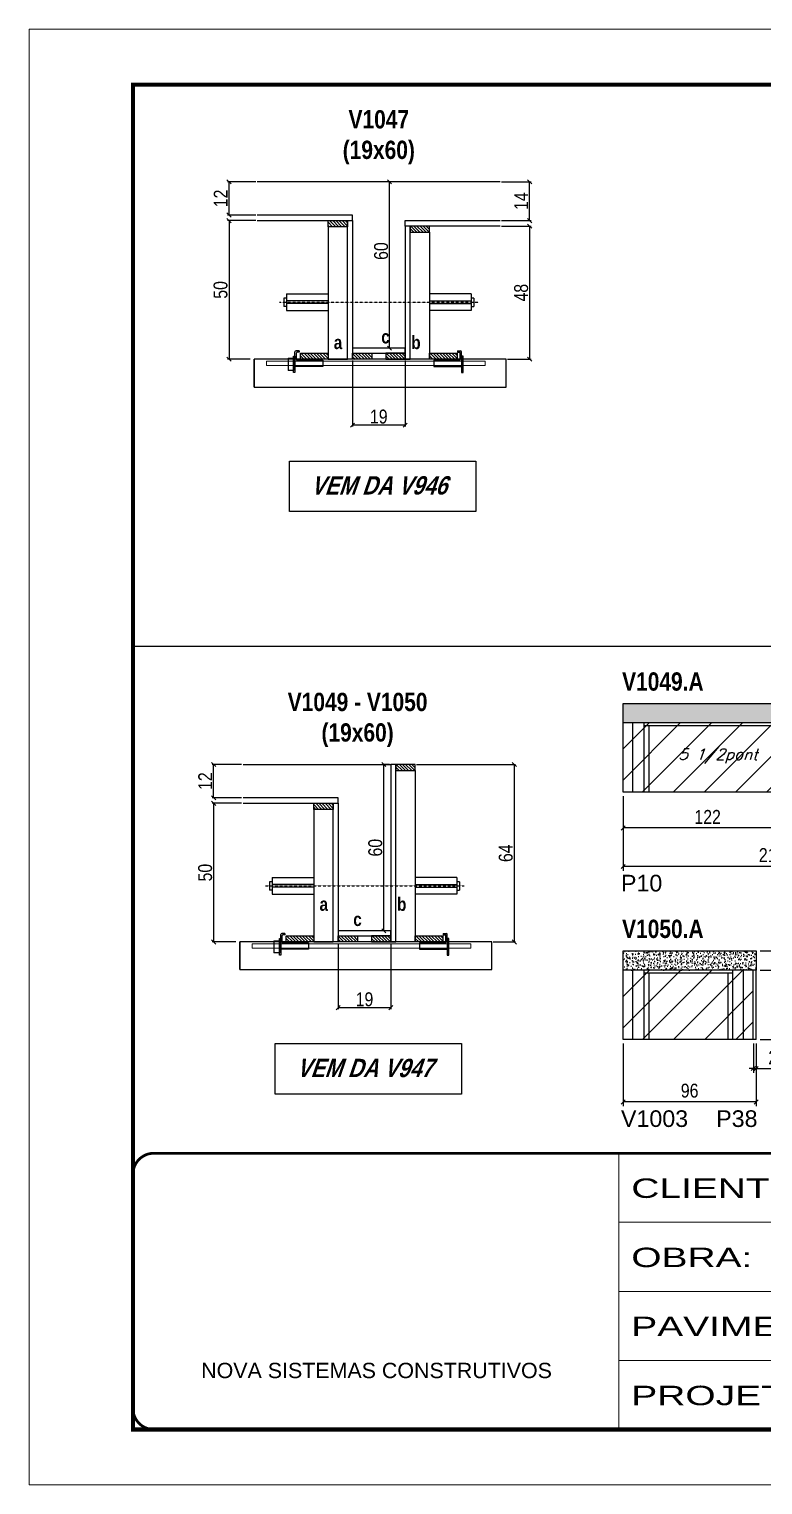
# Model space of a CAD drawing. Extents: x 3309 to 9563, y -2522 to 14608.
# Drawn here: x 8078 to 8608, y 6666 to 7716 of the extents above; entities that cross this region are included whole.
import ezdxf

# ---------------------------------------------------------------- set-up
doc = ezdxf.new("R2010")
doc.units = 0
for name, pattern in [('CONTINUO', [0]), ('DASHED', [0.75, 0.5, -0.25]), ('HIDDEN', [0.375, 0.25, -0.125])]:
    doc.linetypes.add(name, pattern=pattern)
for name, color, linetype in [('5', 5, 'Continuous'), ('barrote', 251, 'Continuous'), ('COTA', 241, 'Continuous'), ('detalhes', 4, 'Continuous'), ('NOMENCLATURA', 7, 'Continuous'), ('Painéis', 200, 'Continuous'), ('presilha', 1, 'Continuous'), ('SARR_2.2x10', 60, 'Continuous'), ('SARR_2.2x7', 40, 'Continuous'), ('SARR_3.5x7', 81, 'Continuous'), ('TENSOR', 3, 'Continuous'), ('texto', 7, 'Continuous')]:
    doc.layers.add(name, color=color, linetype=linetype)
for name, color, linetype, lineweight in [('CONCRETO', 251, 'Continuous', 25), ('Folhas', 255, 'Continuous', 9), ('Hachura', 251, 'Continuous', 9), ('SARRAFO DE PRESSAO', 251, 'DASHED', 9), ('SCO-___-LAJ', 2, 'Continuous', 0)]:
    doc.layers.add(name, color=color, linetype=linetype, lineweight=lineweight)
doc.styles.add('ARIAL', font='arial.ttf')
doc.styles.add('COTA TECNICA', font='techl___.ttf', dxfattribs={"height": 10})
doc.styles.add('COTA TECNICA 2X', font='techl___.ttf', dxfattribs={"height": 10})
doc.styles.add('Romans', font='romans.shx')
doc.styles.get("Standard").update_dxf_attribs({"font": 'arial.ttf'})
doc.styles.add('TECNICA', font='techb___.ttf', dxfattribs={"height": 10})
doc.styles.add('Tecnologia', font='')
doc.styles.get('Tecnologia').set_extended_font_data('Forgotten Futurist')
doc.dimstyles.new('PAINEL', dxfattribs={"dimtxt": 10, "dimasz": 3, "dimexe": 3, "dimexo": 3, "dimgap": 3, "dimtad": 1, "dimdec": 1, "dimzin": 12, "dimdsep": 46, "dimtxsty": 'COTA TECNICA', "dimblk1": 'OBLIQUE', "dimblk2": 'OBLIQUE', "dimsah": 1, "dimcen": 0.9, "dimclrd": 4, "dimclre": 4, "dimclrt": 240, "dimadec": 1, "dimazin": 3, "dimtfac": 1, "dimtdec": 1, "dimtmove": 0, "dimatfit": 3, "dimfxl": 1, "dimtolj": 1, "dimtzin": 12, "dimarcsym": 0})
doc.dimstyles.new('SECAO', dxfattribs={"dimscale": 0.333333, "dimtxt": 5, "dimasz": 9, "dimexe": 3, "dimexo": 3, "dimgap": 3, "dimtad": 1, "dimdec": 1, "dimlfac": 0.5, "dimzin": 12, "dimdsep": 46, "dimtxsty": 'COTA TECNICA 2X', "dimblk1": 'OBLIQUE', "dimblk2": 'OBLIQUE', "dimsah": 1, "dimcen": 0.9, "dimclrd": 4, "dimclre": 4, "dimclrt": 240, "dimadec": 1, "dimazin": 3, "dimtfac": 1, "dimtdec": 1, "dimtmove": 0, "dimatfit": 3, "dimfxl": 1, "dimtolj": 1, "dimtzin": 12, "dimarcsym": 0})
pattern_1 = [(135, (41546.8265, -116033.9162), (-1.122532015, -1.122532015), [])]
pattern_2 = [(135, (41536.551, -116454.1376), (-1.122532015, -1.122532015), [])]

# ---------------------------------------------------------------- blocks, each defined once
blk = doc.blocks.new('9999999999')
at = {"color": 30, "linetype": 'CONTINUO'}
for p, q in [((98564.6, 34230.2), (98564.6, 34429.4)), ((98564.6, 34379.6), (99584, 34379.6)), ((98564.6, 34329.8), (99488, 34329.8)), ((98564.6, 34280), (99488, 34280))]:
    blk.add_line(p, q, dxfattribs=at)
at = {"color": 30, "linetype": 'CONTINUO', "const_width": 2}
blk.add_lwpolyline([(99584, 34230.2), (99584, 34414.4, 0.414214), (99569, 34429.4), (98229, 34429.4, 0.414214), (98214, 34414.4), (98214, 34245.2, 0.414214), (98229, 34230.2), (99584, 34230.2)], format="xyb", dxfattribs=at)
at = {"layer": 'Folhas'}
blk.add_lwpolyline([(98139, 34190.2), (99624, 34190.2), (99624, 35240.2), (98139, 35240.2)], close=True, dxfattribs=at)
at = {"layer": 'Folhas', "color": 30, "const_width": 3}
blk.add_lwpolyline([(98214, 34230.2), (99584, 34230.2), (99584, 35200.2), (98214, 35200.2)], close=True, dxfattribs=at)
at = {"color": 7, "linetype": 'Continuous', "ltscale": 5, "style": 'ARIAL'}
blk.add_text('NOVA SISTEMAS CONSTRUTIVOS', height=11.059, dxfattribs=at).set_placement((98263.2, 34267.2))
at = {"layer": 'Folhas', "color": 7, "style": 'Tecnologia', "width": 1.5}
for s, p in [('CLIENTE:', (98573.7, 34397.2)), ('OBRA:', (98573.7, 34347.3)), ('PAVIMENTO:', (98573.7, 34297.5)), ('PROJETO:', (98573.7, 34247.7))]:
    blk.add_text(s, height=14, dxfattribs=at).set_placement(p)
blk = doc.blocks.new('_Oblique')
at = {"color": 0, "linetype": 'ByBlock', "lineweight": -2}
blk.add_line((-0.5, -0.5), (0.5, 0.5), dxfattribs=at)
blk = doc.blocks.new('*D959')
at = {"layer": 'COTA', "color": 4, "lineweight": -2, "transparency": 16777216}
for p, q in [((8311.3, 7477.3), (8311.3, 7429.8)), ((8349.3, 7477.3), (8349.3, 7429.8)), ((8349.3, 7430.8), (8311.3, 7430.8))]:
    blk.add_line(p, q, dxfattribs=at)
at = {"layer": 'Defpoints', "color": 0, "transparency": 16777216}
for p in [(8311.3, 7478.3), (8349.3, 7478.3), (8311.3, 7430.8)]:
    blk.add_point(p, dxfattribs=at)
at = {"layer": 'COTA', "color": 4, "lineweight": -2, "transparency": 16777216, "xscale": 3, "yscale": 3, "zscale": 3, "rotation": 180}
blk.add_blockref('_Oblique', (8311.3, 7430.8), dxfattribs=at)
at = {"layer": 'COTA', "color": 4, "lineweight": -2, "transparency": 16777216, "xscale": 3, "yscale": 3, "zscale": 3}
blk.add_blockref('_Oblique', (8349.3, 7430.8), dxfattribs=at)
at = {"layer": 'COTA', "color": 240, "transparency": 16777216, "insert": (8330.3, 7436.9), "char_height": 10, "attachment_point": 5, "style": 'COTA TECNICA 2X'}
blk.add_mtext('\\A1;19', dxfattribs=at)
blk = doc.blocks.new('PRESILHA METÁLICA 1')
at = {"layer": 'presilha'}
for p, q in [((7.5, 10.6), (7.5, 19.9)), ((12, 21), (8.6, 21)), ((9, 11.6), (9, 18.9)), ((12, 19.5), (9.6, 19.5)), ((12, 21), (12, 19.5)), ((0, 13), (6, 13)), ((0, 13), (0, 0)), ((6, 0), (0, 0)), ((6, 15.5), (7.5, 15.5)), ((6, -2.5), (6, 15.5)), ((6, 13), (6, 0)), ((7.5, 15.5), (7.5, -2.5)), ((37.5, 4.1), (7.5, 4.1)), ((37.5, 11), (9.6, 11)), ((37.5, 11), (37.5, 4.1)), ((7.5, -2.5), (6, -2.5))]:
    blk.add_line(p, q, dxfattribs=at)
for centre, radius, start, end in [((8.6, 19.9), 1.14, 90, 180), ((9.6, 18.9), 0.57, 90, 180), ((9.6, 11.6), 0.57, 180, 270)]:
    blk.add_arc(centre, radius, start, end, dxfattribs=at)
blk = doc.blocks.new('PRESILHA METÁLICA 2')
at = {"layer": 'presilha'}
for p, q in [((-5.2, 23.5), (-5.2, 22)), ((-5.2, 23.5), (-1.9, 23.5)), ((-5.2, 22), (-2.8, 22)), ((-2.2, 14.1), (-2.2, 21.4)), ((0.8, 18), (-0.8, 18)), ((-0.8, 18), (-0.8, 0)), ((-0.8, 14.6), (-0.8, 22.4)), ((0.8, 0), (0.8, 18)), ((-30.8, 13.5), (-30.8, 6.6)), ((-30.8, 13.5), (-2.8, 13.5)), ((-30.8, 6.6), (-0.8, 6.6)), ((-0.8, 0), (0.8, 0))]:
    blk.add_line(p, q, dxfattribs=at)
for centre, radius, start, end in [((-2.8, 21.4), 0.57, 0, 90), ((-1.9, 22.4), 1.14, 0, 90), ((-2.8, 14.1), 0.57, 270, 0)]:
    blk.add_arc(centre, radius, start, end, dxfattribs=at)
blk = doc.blocks.new('*D960')
at = {"layer": 'COTA', "color": 4, "lineweight": -2, "transparency": 16777216}
for p, q in [((8241.6, 7578.3), (8221.2, 7578.3)), ((8222.2, 7578.3), (8222.2, 7478.3)), ((8237.5, 7478.3), (8221.2, 7478.3))]:
    blk.add_line(p, q, dxfattribs=at)
at = {"layer": 'Defpoints', "color": 0, "transparency": 16777216}
for p in [(8242.6, 7578.3), (8222.2, 7478.3), (8238.5, 7478.3)]:
    blk.add_point(p, dxfattribs=at)
at = {"layer": 'COTA', "color": 4, "lineweight": -2, "transparency": 16777216, "xscale": 3, "yscale": 3, "zscale": 3}
for p, rotation in [((8222.2, 7578.3), 90), ((8222.2, 7478.3), 270)]:
    blk.add_blockref('_Oblique', p, dxfattribs=dict(at, rotation=rotation))
at = {"layer": 'COTA', "color": 240, "transparency": 16777216, "insert": (8216.1, 7528.3), "char_height": 10, "attachment_point": 5, "rotation": 90, "style": 'COTA TECNICA 2X'}
blk.add_mtext('\\A1;50', dxfattribs=at)
blk = doc.blocks.new('*D961')
at = {"layer": 'COTA', "color": 4, "lineweight": -2, "transparency": 16777216}
for p, q in [((8419, 7574.3), (8440.2, 7574.3)), ((8439.2, 7574.3), (8439.2, 7478.3)), ((8423.1, 7478.3), (8440.2, 7478.3))]:
    blk.add_line(p, q, dxfattribs=at)
at = {"layer": 'Defpoints', "color": 0, "transparency": 16777216}
for p in [(8418, 7574.3), (8422.1, 7478.3), (8439.2, 7478.3)]:
    blk.add_point(p, dxfattribs=at)
at = {"layer": 'COTA', "color": 4, "lineweight": -2, "transparency": 16777216, "xscale": 3, "yscale": 3, "zscale": 3}
for p, rotation in [((8439.2, 7574.3), 90), ((8439.2, 7478.3), 270)]:
    blk.add_blockref('_Oblique', p, dxfattribs=dict(at, rotation=rotation))
at = {"layer": 'COTA', "color": 240, "transparency": 16777216, "insert": (8433.1, 7526.3), "char_height": 10, "attachment_point": 5, "rotation": 90, "style": 'COTA TECNICA 2X'}
blk.add_mtext('\\A1;48', dxfattribs=at)
blk = doc.blocks.new('*D962')
at = {"layer": 'COTA', "color": 4, "lineweight": -2, "transparency": 16777216}
for p, q in [((8348.3, 7606.3), (8337.1, 7606.3)), ((8338.1, 7486.3), (8338.1, 7606.3)), ((8348.3, 7486.3), (8337.1, 7486.3))]:
    blk.add_line(p, q, dxfattribs=at)
at = {"layer": 'Defpoints', "color": 0, "transparency": 16777216}
for p in [(8338.1, 7606.3), (8349.3, 7606.3), (8349.3, 7486.3)]:
    blk.add_point(p, dxfattribs=at)
at = {"layer": 'COTA', "color": 4, "lineweight": -2, "transparency": 16777216, "xscale": 3, "yscale": 3, "zscale": 3}
for p, rotation in [((8338.1, 7606.3), 90), ((8338.1, 7486.3), 270)]:
    blk.add_blockref('_Oblique', p, dxfattribs=dict(at, rotation=rotation))
at = {"layer": 'COTA', "color": 240, "transparency": 16777216, "insert": (8332, 7556.3), "char_height": 10, "attachment_point": 5, "rotation": 90, "style": 'COTA TECNICA 2X'}
blk.add_mtext('\\A1;60', dxfattribs=at)
blk = doc.blocks.new('*D963')
at = {"layer": 'COTA', "color": 4, "lineweight": -2, "transparency": 16777216}
for p, q in [((8419, 7606.3), (8440.2, 7606.3)), ((8439.2, 7578.3), (8439.2, 7606.3)), ((8419, 7578.3), (8440.2, 7578.3))]:
    blk.add_line(p, q, dxfattribs=at)
at = {"layer": 'Defpoints', "color": 0, "transparency": 16777216}
for p in [(8418, 7606.3), (8439.2, 7606.3), (8418, 7578.3)]:
    blk.add_point(p, dxfattribs=at)
at = {"layer": 'COTA', "color": 4, "lineweight": -2, "transparency": 16777216, "xscale": 3, "yscale": 3, "zscale": 3}
for p, rotation in [((8439.2, 7606.3), 90), ((8439.2, 7578.3), 270)]:
    blk.add_blockref('_Oblique', p, dxfattribs=dict(at, rotation=rotation))
at = {"layer": 'COTA', "color": 240, "transparency": 16777216, "insert": (8433.1, 7592.3), "char_height": 10, "attachment_point": 5, "rotation": 90, "style": 'COTA TECNICA 2X'}
blk.add_mtext('\\A1;14', dxfattribs=at)
blk = doc.blocks.new('*D971')
at = {"layer": 'COTA', "color": 4, "lineweight": -2, "transparency": 16777216}
for p, q in [((8241.6, 7606.3), (8221.2, 7606.3)), ((8222.2, 7582.3), (8222.2, 7606.3)), ((8241.6, 7582.3), (8221.2, 7582.3))]:
    blk.add_line(p, q, dxfattribs=at)
at = {"layer": 'Defpoints', "color": 0, "transparency": 16777216}
for p in [(8222.2, 7606.3), (8242.6, 7606.3), (8242.6, 7582.3)]:
    blk.add_point(p, dxfattribs=at)
at = {"layer": 'COTA', "color": 4, "lineweight": -2, "transparency": 16777216, "xscale": 3, "yscale": 3, "zscale": 3}
for p, rotation in [((8222.2, 7606.3), 90), ((8222.2, 7582.3), 270)]:
    blk.add_blockref('_Oblique', p, dxfattribs=dict(at, rotation=rotation))
at = {"layer": 'COTA', "color": 240, "transparency": 16777216, "insert": (8216.2, 7594.3), "char_height": 10, "attachment_point": 5, "rotation": 90, "style": 'COTA TECNICA 2X'}
blk.add_mtext('\\A1;12', dxfattribs=at)
blk = doc.blocks.new('*D985')
at = {"layer": 'COTA', "color": 4, "lineweight": -2, "transparency": 16777216}
for p, q in [((8301, 7057), (8301, 7009.6)), ((8339, 7057), (8339, 7009.6)), ((8339, 7010.6), (8301, 7010.6))]:
    blk.add_line(p, q, dxfattribs=at)
at = {"layer": 'Defpoints', "color": 0, "transparency": 16777216}
for p in [(8301, 7058), (8339, 7058), (8301, 7010.6)]:
    blk.add_point(p, dxfattribs=at)
at = {"layer": 'COTA', "color": 4, "lineweight": -2, "transparency": 16777216, "xscale": 3, "yscale": 3, "zscale": 3, "rotation": 180}
blk.add_blockref('_Oblique', (8301, 7010.6), dxfattribs=at)
at = {"layer": 'COTA', "color": 4, "lineweight": -2, "transparency": 16777216, "xscale": 3, "yscale": 3, "zscale": 3}
blk.add_blockref('_Oblique', (8339, 7010.6), dxfattribs=at)
at = {"layer": 'COTA', "color": 240, "transparency": 16777216, "insert": (8320, 7016.6), "char_height": 10, "attachment_point": 5, "style": 'COTA TECNICA 2X'}
blk.add_mtext('\\A1;19', dxfattribs=at)
blk = doc.blocks.new('*D986')
at = {"layer": 'COTA', "color": 4, "lineweight": -2, "transparency": 16777216}
for p, q in [((8357.6, 7186), (8429.1, 7186)), ((8428.1, 7186), (8428.1, 7058)), ((8412.8, 7058), (8429.1, 7058))]:
    blk.add_line(p, q, dxfattribs=at)
at = {"layer": 'Defpoints', "color": 0, "transparency": 16777216}
for p in [(8356.6, 7186), (8411.8, 7058), (8428.1, 7058)]:
    blk.add_point(p, dxfattribs=at)
at = {"layer": 'COTA', "color": 4, "lineweight": -2, "transparency": 16777216, "xscale": 3, "yscale": 3, "zscale": 3}
for p, rotation in [((8428.1, 7186), 90), ((8428.1, 7058), 270)]:
    blk.add_blockref('_Oblique', p, dxfattribs=dict(at, rotation=rotation))
at = {"layer": 'COTA', "color": 240, "transparency": 16777216, "insert": (8422, 7122), "char_height": 10, "attachment_point": 5, "rotation": 90, "style": 'COTA TECNICA 2X'}
blk.add_mtext('\\A1;64', dxfattribs=at)
blk = doc.blocks.new('*D987')
at = {"layer": 'COTA', "color": 4, "lineweight": -2, "transparency": 16777216}
for p, q in [((8231.3, 7158), (8210.1, 7158)), ((8211.1, 7158), (8211.1, 7058)), ((8227.2, 7058), (8210.1, 7058))]:
    blk.add_line(p, q, dxfattribs=at)
at = {"layer": 'Defpoints', "color": 0, "transparency": 16777216}
for p in [(8232.3, 7158), (8211.1, 7058), (8228.2, 7058)]:
    blk.add_point(p, dxfattribs=at)
at = {"layer": 'COTA', "color": 4, "lineweight": -2, "transparency": 16777216, "xscale": 3, "yscale": 3, "zscale": 3}
for p, rotation in [((8211.1, 7158), 90), ((8211.1, 7058), 270)]:
    blk.add_blockref('_Oblique', p, dxfattribs=dict(at, rotation=rotation))
at = {"layer": 'COTA', "color": 240, "transparency": 16777216, "insert": (8205, 7108), "char_height": 10, "attachment_point": 5, "rotation": 90, "style": 'COTA TECNICA 2X'}
blk.add_mtext('\\A1;50', dxfattribs=at)
blk = doc.blocks.new('*D988')
at = {"layer": 'COTA', "color": 4, "lineweight": -2, "transparency": 16777216}
for p, q in [((8338, 7186), (8332.9, 7186)), ((8333.9, 7066), (8333.9, 7186)), ((8338, 7066), (8332.9, 7066))]:
    blk.add_line(p, q, dxfattribs=at)
at = {"layer": 'Defpoints', "color": 0, "transparency": 16777216}
for p in [(8333.9, 7186), (8339, 7186), (8339, 7066)]:
    blk.add_point(p, dxfattribs=at)
at = {"layer": 'COTA', "color": 4, "lineweight": -2, "transparency": 16777216, "xscale": 3, "yscale": 3, "zscale": 3}
for p, rotation in [((8333.9, 7186), 90), ((8333.9, 7066), 270)]:
    blk.add_blockref('_Oblique', p, dxfattribs=dict(at, rotation=rotation))
at = {"layer": 'COTA', "color": 240, "transparency": 16777216, "insert": (8327.8, 7126), "char_height": 10, "attachment_point": 5, "rotation": 90, "style": 'COTA TECNICA 2X'}
blk.add_mtext('\\A1;60', dxfattribs=at)
blk = doc.blocks.new('*D989')
at = {"layer": 'COTA', "color": 4, "lineweight": -2, "transparency": 16777216}
for p, q in [((8231.3, 7186), (8210.1, 7186)), ((8211.1, 7162), (8211.1, 7186)), ((8231.3, 7162), (8210.1, 7162))]:
    blk.add_line(p, q, dxfattribs=at)
at = {"layer": 'Defpoints', "color": 0, "transparency": 16777216}
for p in [(8211.1, 7186), (8232.3, 7186), (8232.3, 7162)]:
    blk.add_point(p, dxfattribs=at)
at = {"layer": 'COTA', "color": 4, "lineweight": -2, "transparency": 16777216, "xscale": 3, "yscale": 3, "zscale": 3}
for p, rotation in [((8211.1, 7186), 90), ((8211.1, 7162), 270)]:
    blk.add_blockref('_Oblique', p, dxfattribs=dict(at, rotation=rotation))
at = {"layer": 'COTA', "color": 240, "transparency": 16777216, "insert": (8205, 7174), "char_height": 10, "attachment_point": 5, "rotation": 90, "style": 'COTA TECNICA 2X'}
blk.add_mtext('\\A1;12', dxfattribs=at)
blk = doc.blocks.new('*D991')
at = {"layer": 'COTA', "color": 4, "linetype": 'ByBlock', "lineweight": -2, "transparency": 16777216}
for p, q in [((8506.7, 7163.1), (8506.7, 7137.2)), ((8628.7, 7163.1), (8628.7, 7137.2)), ((8628.7, 7140.2), (8506.7, 7140.2))]:
    blk.add_line(p, q, dxfattribs=at)
at = {"layer": 'Defpoints', "color": 0, "linetype": 'ByBlock', "transparency": 16777216}
for p in [(8506.7, 7166.1), (8628.7, 7166.1), (8506.7, 7140.2)]:
    blk.add_point(p, dxfattribs=at)
at = {"layer": 'COTA', "color": 4, "linetype": 'ByBlock', "lineweight": -2, "transparency": 16777216, "xscale": 3, "yscale": 3, "zscale": 3, "rotation": 180}
blk.add_blockref('_Oblique', (8506.7, 7140.2), dxfattribs=at)
at = {"layer": 'COTA', "color": 4, "linetype": 'ByBlock', "lineweight": -2, "transparency": 16777216, "xscale": 3, "yscale": 3, "zscale": 3}
blk.add_blockref('_Oblique', (8628.7, 7140.2), dxfattribs=at)
at = {"layer": 'COTA', "color": 240, "linetype": 'ByBlock', "transparency": 16777216, "insert": (8567.7, 7148.2), "char_height": 10, "attachment_point": 5, "style": 'COTA TECNICA'}
blk.add_mtext('\\A1;122', dxfattribs=at)
blk = doc.blocks.new('*D1002')
at = {"layer": 'COTA', "color": 4, "linetype": 'ByBlock', "lineweight": -2, "transparency": 16777216}
for p, q in [((8506.7, 7163.1), (8506.7, 7109.4)), ((8721.7, 7163.1), (8721.7, 7109.4)), ((8721.7, 7112.4), (8506.7, 7112.4))]:
    blk.add_line(p, q, dxfattribs=at)
at = {"layer": 'Defpoints', "color": 0, "linetype": 'ByBlock', "transparency": 16777216}
for p in [(8506.7, 7166.1), (8721.7, 7166.1), (8506.7, 7112.4)]:
    blk.add_point(p, dxfattribs=at)
at = {"layer": 'COTA', "color": 4, "linetype": 'ByBlock', "lineweight": -2, "transparency": 16777216, "xscale": 3, "yscale": 3, "zscale": 3, "rotation": 180}
blk.add_blockref('_Oblique', (8506.7, 7112.4), dxfattribs=at)
at = {"layer": 'COTA', "color": 4, "linetype": 'ByBlock', "lineweight": -2, "transparency": 16777216, "xscale": 3, "yscale": 3, "zscale": 3}
blk.add_blockref('_Oblique', (8721.7, 7112.4), dxfattribs=at)
at = {"layer": 'COTA', "color": 240, "linetype": 'ByBlock', "transparency": 16777216, "insert": (8614.2, 7120.6), "char_height": 10, "attachment_point": 5, "style": 'COTA TECNICA'}
blk.add_mtext('\\A1;215', dxfattribs=at)
blk = doc.blocks.new('*D995')
at = {"layer": 'COTA', "color": 4, "linetype": 'ByBlock', "lineweight": -2, "transparency": 16777216}
for p, q in [((8506.7, 6984.7), (8506.7, 6939.6)), ((8602.7, 6984.7), (8602.7, 6939.6)), ((8602.7, 6942.6), (8506.7, 6942.6))]:
    blk.add_line(p, q, dxfattribs=at)
at = {"layer": 'Defpoints', "color": 0, "linetype": 'ByBlock', "transparency": 16777216}
for p in [(8506.7, 6987.7), (8602.7, 6987.7), (8506.7, 6942.6)]:
    blk.add_point(p, dxfattribs=at)
at = {"layer": 'COTA', "color": 4, "linetype": 'ByBlock', "lineweight": -2, "transparency": 16777216, "xscale": 3, "yscale": 3, "zscale": 3, "rotation": 180}
blk.add_blockref('_Oblique', (8506.7, 6942.6), dxfattribs=at)
at = {"layer": 'COTA', "color": 4, "linetype": 'ByBlock', "lineweight": -2, "transparency": 16777216, "xscale": 3, "yscale": 3, "zscale": 3}
blk.add_blockref('_Oblique', (8602.7, 6942.6), dxfattribs=at)
at = {"layer": 'COTA', "color": 240, "linetype": 'ByBlock', "transparency": 16777216, "insert": (8554.7, 6950.7), "char_height": 10, "attachment_point": 5, "style": 'COTA TECNICA'}
blk.add_mtext('\\A1;96', dxfattribs=at)
blk = doc.blocks.new('*D996')
at = {"layer": 'COTA', "color": 4, "lineweight": -2, "transparency": 16777216}
for p, q in [((8605.7, 7037.7), (8640.4, 7037.7)), ((8637.4, 6987.7), (8637.4, 7037.7)), ((8605.7, 6987.7), (8640.4, 6987.7))]:
    blk.add_line(p, q, dxfattribs=at)
at = {"layer": 'Defpoints', "color": 0, "transparency": 16777216}
for p in [(8602.7, 7037.7), (8637.4, 7037.7), (8602.7, 6987.7)]:
    blk.add_point(p, dxfattribs=at)
at = {"layer": 'COTA', "color": 4, "lineweight": -2, "transparency": 16777216, "xscale": 3, "yscale": 3, "zscale": 3}
for p, rotation in [((8637.4, 7037.7), 90), ((8637.4, 6987.7), 270)]:
    blk.add_blockref('_Oblique', p, dxfattribs=dict(at, rotation=rotation))
at = {"layer": 'COTA', "color": 240, "transparency": 16777216, "insert": (8629.3, 7012.7), "char_height": 10, "attachment_point": 5, "rotation": 90, "style": 'COTA TECNICA'}
blk.add_mtext('\\A1;50', dxfattribs=at)
blk = doc.blocks.new('*D997')
at = {"layer": 'COTA', "color": 4, "lineweight": -2, "transparency": 16777216}
for p, q in [((8637.4, 7051.7), (8637.4, 7070.8)), ((8605.7, 7051.7), (8640.4, 7051.7)), ((8637.4, 7037.7), (8637.4, 7051.7)), ((8605.7, 7037.7), (8640.4, 7037.7))]:
    blk.add_line(p, q, dxfattribs=at)
at = {"layer": 'Defpoints', "color": 0, "transparency": 16777216}
for p in [(8602.7, 7051.7), (8637.4, 7051.7), (8602.7, 7037.7)]:
    blk.add_point(p, dxfattribs=at)
at = {"layer": 'COTA', "color": 4, "lineweight": -2, "transparency": 16777216, "xscale": 3, "yscale": 3, "zscale": 3}
for p, rotation in [((8637.4, 7051.7), 90), ((8637.4, 7037.7), 270)]:
    blk.add_blockref('_Oblique', p, dxfattribs=dict(at, rotation=rotation))
at = {"layer": 'COTA', "color": 240, "transparency": 16777216, "insert": (8629.3, 7062.7), "char_height": 10, "attachment_point": 5, "rotation": 90, "style": 'COTA TECNICA'}
blk.add_mtext('\\A1;14', dxfattribs=at)
blk = doc.blocks.new('*D998')
at = {"layer": 'COTA', "color": 4, "lineweight": -2, "transparency": 16777216}
for p, q in [((8605.7, 7051.7), (8669.9, 7051.7)), ((8666.9, 6987.7), (8666.9, 7051.7)), ((8605.7, 6987.7), (8669.9, 6987.7))]:
    blk.add_line(p, q, dxfattribs=at)
at = {"layer": 'Defpoints', "color": 0, "transparency": 16777216}
for p in [(8602.7, 7051.7), (8666.9, 7051.7), (8602.7, 6987.7)]:
    blk.add_point(p, dxfattribs=at)
at = {"layer": 'COTA', "color": 4, "lineweight": -2, "transparency": 16777216, "xscale": 3, "yscale": 3, "zscale": 3}
for p, rotation in [((8666.9, 7051.7), 90), ((8666.9, 6987.7), 270)]:
    blk.add_blockref('_Oblique', p, dxfattribs=dict(at, rotation=rotation))
at = {"layer": 'COTA', "color": 240, "transparency": 16777216, "insert": (8658.8, 7019.7), "char_height": 10, "attachment_point": 5, "rotation": 90, "style": 'COTA TECNICA'}
blk.add_mtext('\\A1;64', dxfattribs=at)
blk = doc.blocks.new('*D999')
at = {"layer": 'COTA', "color": 4, "lineweight": -2, "transparency": 16777216}
for p, q in [((8600.7, 6984.7), (8600.7, 6963.7)), ((8602.7, 6984.7), (8602.7, 6963.7)), ((8600.7, 6966.7), (8597.7, 6966.7)), ((8600.7, 6966.7), (8602.7, 6966.7)), ((8602.7, 6966.7), (8620.8, 6966.7))]:
    blk.add_line(p, q, dxfattribs=at)
at = {"layer": 'Defpoints', "color": 0, "transparency": 16777216}
for p in [(8600.7, 6987.7, 0), (8602.7, 6987.7, 0), (8602.7, 6966.7)]:
    blk.add_point(p, dxfattribs=at)
at = {"layer": 'COTA', "color": 4, "lineweight": -2, "transparency": 16777216, "xscale": 3, "yscale": 3, "zscale": 3}
blk.add_blockref('_Oblique', (8600.7, 6966.7), dxfattribs=at)
at = {"layer": 'COTA', "color": 4, "lineweight": -2, "transparency": 16777216, "xscale": 3, "yscale": 3, "zscale": 3, "rotation": 180}
blk.add_blockref('_Oblique', (8602.7, 6966.7), dxfattribs=at)
at = {"layer": 'COTA', "color": 240, "transparency": 16777216, "insert": (8614.7, 6974.7), "char_height": 10, "attachment_point": 5, "style": 'COTA TECNICA'}
blk.add_mtext('\\A1;2', dxfattribs=at)

msp = doc.modelspace()

# ---------------------------------------------------------------- hatches: boundary and pattern name
at = {"layer": 'COTA'}
h = msp.add_hatch(dxfattribs=at)
h.set_pattern_fill('AR-CONC', color=256, scale=0.03)
h.set_pattern_definition([(50, (3418.8246, -1267.5844), (5.46554, -0.4781726), [0.5715, -6.2865]), (355, (3418.8246, -1267.5844), (-1.0573026, 5.7317054), [0.4572, -5.0292175]), (100.451445, (3419.28, -1267.624), (4.4082374, 5.2535326), [0.4857003, -5.3427073]), (46.1842, (3418.8246, -1266.0604), (8.132371, -1.26127), [0.85725, -9.42975]), (96.63556, (3419.502, -1266.1655), (7.122124, 7.422784), [0.728551, -8.014068]), (351.18415, (3418.8246, -1266.06), (7.122124, 7.422784), [0.685799, -7.543792]), (21, (3419.5866, -1266.4414), (4.5484317, -3.067956), [0.5715, -6.2865]), (326, (3419.5866, -1266.4414), (1.854061, 5.525639), [0.4572, -5.0292]), (71.451445, (3419.9656, -1266.697), (6.4024926, 2.457683), [0.4857003, -5.342698]), (37.5, (3418.8246, -1267.5844), (0.0926581, 2.53665117), [0, -4.96824, 0, -5.1054, 0, -5.04825]), (7.5, (3418.8246, -1267.5844), (2.0045899, 3.00541724), [0, -2.91084, 0, -4.85394, 0, -1.92405]), (327.5, (3417.1253, -1267.5844), (4.06771786, -0.1718623), [0, -1.905, 0, -5.9436, 0, -7.8867]), (317.5, (3416.3633, -1267.5844), (4.4438754, 0.7627947), [0, -2.4765, 0, -3.94716, 0, -5.6007])])
h.paths.add_polyline_path([(8506.67, 7230.07), (8506.67, 7216.07), (8721.67, 7216.07), (8721.67, 7230.07)])
h = msp.add_hatch(dxfattribs=at)
h.set_pattern_fill('AR-CONC', color=256, scale=0.03)
h.set_pattern_definition([(50, (3418.8246, -1445.9746), (5.46554, -0.4781726), [0.5715, -6.2865]), (355, (3418.8246, -1445.9746), (-1.0573026, 5.7317054), [0.4572, -5.0292175]), (100.451445, (3419.28, -1446.0144), (4.4082374, 5.2535326), [0.4857003, -5.3427073]), (46.1842, (3418.8246, -1444.4506), (8.132371, -1.26127), [0.85725, -9.42975]), (96.63556, (3419.502, -1444.556), (7.122124, 7.422784), [0.728551, -8.014068]), (351.18415, (3418.8246, -1444.4506), (7.122124, 7.422784), [0.685799, -7.543792]), (21, (3419.5866, -1444.8316), (4.5484317, -3.067956), [0.5715, -6.2865]), (326, (3419.5866, -1444.8316), (1.854061, 5.525639), [0.4572, -5.0292]), (71.451445, (3419.9656, -1445.087), (6.4024926, 2.457683), [0.4857003, -5.342698]), (37.5, (3418.8246, -1445.9746), (0.0926581, 2.53665117), [0, -4.96824, 0, -5.1054, 0, -5.04825]), (7.5, (3418.8246, -1445.9746), (2.0045899, 3.00541724), [0, -2.91084, 0, -4.85394, 0, -1.92405]), (327.5, (3417.1253, -1445.9746), (4.06771786, -0.1718623), [0, -1.905, 0, -5.9436, 0, -7.8867]), (317.5, (3416.3633, -1445.9746), (4.4438754, 0.7627947), [0, -2.4765, 0, -3.94716, 0, -5.6007])])
h.paths.add_polyline_path([(8602.67, 7037.68), (8602.67, 7051.68), (8506.67, 7051.68), (8506.67, 7037.68)])
at = {"layer": 'Hachura', "linetype": 'ByBlock'}
h = msp.add_hatch(dxfattribs=at)
h.set_pattern_fill('ANSI31', color=256, scale=5)
h.set_pattern_definition([(45, (4693.06, 60.937), (-11.22532, 11.22532), [])])
h.paths.add_polyline_path([(8628.67, 7216.07), (8506.67, 7216.07), (8506.67, 7166.07), (8628.67, 7166.07)])
h.paths.add_polyline_path([(8628.67, 7216.07), (8628.67, 7166.07), (8721.67, 7166.07), (8721.67, 7216.07)])
h = msp.add_hatch(dxfattribs=at)
h.set_pattern_fill('ANSI31', color=256, scale=5)
h.set_pattern_definition([(45, (4768.5, 743.476), (-11.22532, 11.22532), [])])
h.paths.add_polyline_path([(8600.67, 6987.68), (8600.67, 7037.68), (8506.67, 7037.68), (8506.67, 6987.68)])
at = {"layer": 'SARR_2.2x10'}
h = msp.add_hatch(dxfattribs=at)
h.set_pattern_fill('ANSI31', color=256, scale=0.5, angle=90)
h.set_pattern_definition([(135, (41467.2265, -116033.9162), (-1.122532015, -1.122532015), [])])
h.paths.add_polyline_path([(8273.69, 7482.65), (8273.69, 7478.25), (8293.69, 7478.25), (8293.69, 7482.65)])
h = msp.add_hatch(dxfattribs=at)
h.set_pattern_fill('ANSI31', color=256, scale=0.5, angle=90)
h.set_pattern_definition([(135, (41560.4265, -116033.9162), (-1.122532015, -1.122532015), [])])
h.paths.add_polyline_path([(8366.89, 7482.65), (8366.89, 7478.25), (8386.89, 7478.25), (8386.89, 7482.65)])
h = msp.add_hatch(dxfattribs=at)
h.set_pattern_fill('ANSI31', color=256, scale=0.5, angle=90)
h.set_pattern_definition([(135, (41456.951, -116454.1376), (-1.122532015, -1.122532015), [])])
h.paths.add_polyline_path([(8263.41, 7062.43), (8263.41, 7058.03), (8283.41, 7058.03), (8283.41, 7062.43)])
h = msp.add_hatch(dxfattribs=at)
h.set_pattern_fill('ANSI31', color=256, scale=0.5, angle=90)
h.set_pattern_definition([(135, (41550.151, -116454.1376), (-1.122532015, -1.122532015), [])])
h.paths.add_polyline_path([(8356.61, 7062.43), (8356.61, 7058.03), (8376.61, 7058.03), (8376.61, 7062.43)])
at = {"layer": 'SARR_2.2x7'}
h = msp.add_hatch(dxfattribs=at)
h.set_pattern_fill('ANSI31', color=256, scale=0.5, angle=90)
h.set_pattern_definition([(135, (41481.2265, -115938.3162), (-1.122532015, -1.122532015), [])])
h.paths.add_polyline_path([(8307.69, 7578.25), (8307.69, 7573.85), (8293.69, 7573.85), (8293.69, 7578.25)])
h = msp.add_hatch(dxfattribs=at)
h.set_pattern_fill('ANSI31', color=256, scale=0.5, angle=90)
h.set_pattern_definition([(135, (41461.2265, -115942.3162), (-1.122532015, -1.122532015), [])])
h.paths.add_polyline_path([(8352.89, 7574.25), (8352.89, 7569.85), (8366.89, 7569.85), (8366.89, 7574.25)])
h = msp.add_hatch(dxfattribs=at)
h.set_pattern_fill('ANSI31', color=256, scale=0.5, angle=90)
h.set_pattern_definition(pattern_1)
h.paths.add_polyline_path([(8325.29, 7478.25), (8325.29, 7482.65), (8311.29, 7482.65), (8311.29, 7478.25)])
h = msp.add_hatch(dxfattribs=at)
h.set_pattern_fill('ANSI31', color=256, scale=0.5, angle=90)
h.set_pattern_definition(pattern_1)
h.paths.add_polyline_path([(8335.29, 7482.65), (8335.29, 7478.25), (8349.29, 7478.25), (8349.29, 7482.65)])
h = msp.add_hatch(dxfattribs=at)
h.set_pattern_fill('ANSI31', color=256, scale=0.5, angle=90)
h.set_pattern_definition([(135, (41470.951, -116330.5376), (-1.122532015, -1.122532015), [])])
h.paths.add_polyline_path([(8342.61, 7186.03), (8342.61, 7181.63), (8356.61, 7181.63), (8356.61, 7186.03)])
h = msp.add_hatch(dxfattribs=at)
h.set_pattern_fill('ANSI31', color=256, scale=0.5, angle=90)
h.set_pattern_definition([(135, (41450.951, -116358.5376), (-1.122532015, -1.122532015), [])])
h.paths.add_polyline_path([(8297.41, 7158.03), (8297.41, 7153.63), (8283.41, 7153.63), (8283.41, 7158.03)])
h = msp.add_hatch(dxfattribs=at)
h.set_pattern_fill('ANSI31', color=256, scale=0.5, angle=90)
h.set_pattern_definition(pattern_2)
h.paths.add_polyline_path([(8315.01, 7058.03), (8315.01, 7062.43), (8301.01, 7062.43), (8301.01, 7058.03)])
h = msp.add_hatch(dxfattribs=at)
h.set_pattern_fill('ANSI31', color=256, scale=0.5, angle=90)
h.set_pattern_definition(pattern_2)
h.paths.add_polyline_path([(8325.01, 7062.43), (8325.01, 7058.03), (8339.01, 7058.03), (8339.01, 7062.43)])

# ---------------------------------------------------------------- linework, layer by layer
at = {"ltscale": 3}
for p, q in [((8261.69, 7522.42), (8261.69, 7516.42)), ((8263.69, 7522.42), (8261.69, 7522.42)), ((8263.69, 7525.42), (8263.69, 7513.42)), ((8263.69, 7525.42), (8293.69, 7525.42)), ((8293.69, 7520.42), (8263.69, 7520.42)), ((8293.69, 7518.42), (8263.69, 7518.42)), ((8396.89, 7525.42), (8366.89, 7525.42)), ((8366.89, 7520.42), (8396.89, 7520.42)), ((8366.89, 7518.42), (8396.89, 7518.42)), ((8396.89, 7525.42), (8396.89, 7513.42)), ((8398.89, 7522.42), (8396.89, 7522.42)), ((8398.89, 7522.42), (8398.89, 7516.42)), ((8263.69, 7516.42), (8261.69, 7516.42)), ((8263.69, 7513.42), (8293.69, 7513.42)), ((8396.89, 7513.42), (8366.89, 7513.42)), ((8396.89, 7516.42), (8398.89, 7516.42)), ((8251.41, 7101.48), (8251.41, 7095.48)), ((8253.41, 7101.48), (8251.41, 7101.48)), ((8253.41, 7104.48), (8253.41, 7092.48)), ((8253.41, 7104.48), (8283.41, 7104.48)), ((8283.41, 7099.48), (8253.41, 7099.48)), ((8386.61, 7104.48), (8356.61, 7104.48)), ((8356.61, 7099.48), (8386.61, 7099.48)), ((8386.61, 7104.48), (8386.61, 7092.48)), ((8388.61, 7101.48), (8386.61, 7101.48)), ((8388.61, 7101.48), (8388.61, 7095.48)), ((8253.41, 7095.48), (8251.41, 7095.48)), ((8283.41, 7097.48), (8253.41, 7097.48)), ((8253.41, 7092.48), (8283.41, 7092.48)), ((8356.61, 7097.48), (8386.61, 7097.48)), ((8386.61, 7092.48), (8356.61, 7092.48)), ((8386.61, 7095.48), (8388.61, 7095.48))]:
    msp.add_line(p, q, dxfattribs=at)
at = {"layer": 'barrote'}
for points in [[(8240.23, 7458.25), (8422.15, 7458.25), (8422.15, 7478.25), (8240.23, 7478.25)], [(8229.96, 7038.03), (8411.87, 7038.03), (8411.87, 7058.03), (8229.96, 7058.03)]]:
    msp.add_lwpolyline(points, close=True, dxfattribs=at)
at = {"layer": 'CONCRETO', "linetype": 'Continuous'}
for p, q in [((8417.99, 7606.25), (8242.59, 7606.25)), ((8232.31, 7186.03), (8339.01, 7186.03))]:
    msp.add_line(p, q, dxfattribs=at)
at = {"layer": 'COTA'}
for p, q in [((8152.87, 7271.31), (9522.87, 7271.31)), ((8506.67, 7216.07, 0), (8506.67, 7230.07, 0)), ((8506.67, 7230.07, 0), (8721.67, 7230.07, 0)), ((8506.67, 7037.68, 0), (8506.67, 7051.68, 0)), ((8506.67, 7051.68, 0), (8602.67, 7051.68, 0)), ((8602.67, 7051.68, 0), (8602.67, 7037.68, 0))]:
    msp.add_line(p, q, dxfattribs=at)
at = {"layer": 'detalhes', "color": 250}
for p, q in [((8240.23, 7458.25), (8240.23, 7478.25)), ((8229.96, 7038.03), (8229.96, 7058.03))]:
    msp.add_line(p, q, dxfattribs=at)
at = {"layer": 'NOMENCLATURA', "elevation": 0}
for points in [[(8265.85, 7404.89), (8400.39, 7404.89), (8400.39, 7368.43), (8265.85, 7368.43)], [(8255.58, 6984.67), (8390.11, 6984.67), (8390.11, 6948.21), (8255.58, 6948.21)]]:
    msp.add_lwpolyline(points, close=True, dxfattribs=at)
at = {"layer": 'Painéis', "linetype": 'ByBlock'}
for p, q in [((8721.67, 7216.07, 0), (8506.67, 7216.07, 0)), ((8506.67, 7166.07, 0), (8506.67, 7216.07, 0)), ((8721.67, 7166.07, 0), (8506.67, 7166.07, 0)), ((8602.67, 7037.68, 0), (8506.67, 7037.68, 0)), ((8506.67, 6987.68, 0), (8506.67, 7037.68, 0)), ((8600.67, 6987.68, 0), (8600.67, 7037.68, 0)), ((8602.67, 6987.68, 0), (8602.67, 7037.68, 0)), ((8602.67, 6987.68, 0), (8506.67, 6987.68, 0))]:
    msp.add_line(p, q, dxfattribs=at)
at = {"layer": 'Painéis', "linetype": 'Continuous', "elevation": 0}
for points in [[(8242.59, 7578.25), (8311.29, 7578.25), (8311.29, 7582.25), (8242.59, 7582.25)], [(8417.99, 7574.25), (8349.29, 7574.25), (8349.29, 7578.25), (8417.99, 7578.25)], [(8232.31, 7158.03), (8301.01, 7158.03), (8301.01, 7162.03), (8232.31, 7162.03)]]:
    msp.add_lwpolyline(points, dxfattribs=at)
at = {"layer": 'Painéis', "linetype": 'Continuous'}
for points in [[(8307.69, 7478.25), (8307.69, 7578.25), (8311.29, 7578.25), (8311.29, 7478.25)], [(8352.89, 7478.25), (8352.89, 7574.25), (8349.29, 7574.25), (8349.29, 7478.25)], [(8349.29, 7486.25), (8311.29, 7486.25), (8311.29, 7482.65), (8349.29, 7482.65)], [(8342.61, 7058.03), (8342.61, 7186.03), (8339.01, 7186.03), (8339.01, 7058.03)], [(8297.41, 7058.03), (8297.41, 7158.03), (8301.01, 7158.03), (8301.01, 7058.03)], [(8339.01, 7066.03), (8301.01, 7066.03), (8301.01, 7062.43), (8339.01, 7062.43)]]:
    msp.add_lwpolyline(points, close=True, dxfattribs=at)
at = {"layer": 'SARR_2.2x10'}
for points in [[(8273.69, 7482.65), (8293.69, 7482.65), (8293.69, 7478.25), (8273.69, 7478.25)], [(8366.89, 7482.65), (8386.89, 7482.65), (8386.89, 7478.25), (8366.89, 7478.25)], [(8263.41, 7062.43), (8283.41, 7062.43), (8283.41, 7058.03), (8263.41, 7058.03)], [(8356.61, 7062.43), (8376.61, 7062.43), (8376.61, 7058.03), (8356.61, 7058.03)]]:
    msp.add_lwpolyline(points, close=True, dxfattribs=at)
at = {"layer": 'SARR_2.2x7', "linetype": 'Continuous'}
for p, q in [((8513.67, 7166.07, 0), (8513.67, 7216.07, 0)), ((8628.67, 7213.87, 0), (8521.67, 7213.87, 0)), ((8513.67, 6987.68, 0), (8513.67, 7037.68, 0)), ((8585.67, 7035.48, 0), (8521.67, 7035.48, 0)), ((8593.67, 6987.68, 0), (8593.67, 7037.68, 0))]:
    msp.add_line(p, q, dxfattribs=at)
at = {"layer": 'SARR_2.2x7', "elevation": 0}
for points in [[(8293.69, 7578.25), (8307.69, 7578.25), (8307.69, 7573.85), (8293.69, 7573.85)], [(8366.89, 7574.25), (8352.89, 7574.25), (8352.89, 7569.85), (8366.89, 7569.85)], [(8356.61, 7186.03), (8342.61, 7186.03), (8342.61, 7181.63), (8356.61, 7181.63)], [(8283.41, 7158.03), (8297.41, 7158.03), (8297.41, 7153.63), (8283.41, 7153.63)]]:
    msp.add_lwpolyline(points, close=True, dxfattribs=at)
at = {"layer": 'SARR_2.2x7'}
for points in [[(8311.29, 7482.65), (8325.29, 7482.65), (8325.29, 7478.25), (8311.29, 7478.25)], [(8349.29, 7482.65), (8335.29, 7482.65), (8335.29, 7478.25), (8349.29, 7478.25)], [(8301.01, 7062.43), (8315.01, 7062.43), (8315.01, 7058.03), (8301.01, 7058.03)], [(8339.01, 7062.43), (8325.01, 7062.43), (8325.01, 7058.03), (8339.01, 7058.03)]]:
    msp.add_lwpolyline(points, close=True, dxfattribs=at)
at = {"layer": 'SARR_3.5x7'}
for p, q in [((8521.67, 7216.07, 0), (8521.67, 7166.07, 0)), ((8525.17, 7213.87, 0), (8525.17, 7166.07, 0)), ((8521.67, 7037.68, 0), (8521.67, 6987.68, 0)), ((8525.17, 7035.48, 0), (8525.17, 6987.68, 0)), ((8582.17, 7035.48, 0), (8582.17, 6987.68, 0)), ((8585.67, 7037.68, 0), (8585.67, 6987.68, 0))]:
    msp.add_line(p, q, dxfattribs=at)
for points in [[(8307.69, 7573.85), (8293.69, 7573.85), (8293.69, 7478.25), (8307.69, 7478.25)], [(8352.89, 7569.85), (8366.89, 7569.85), (8366.89, 7478.25), (8352.89, 7478.25)], [(8342.61, 7181.63), (8356.61, 7181.63), (8356.61, 7058.03), (8342.61, 7058.03)], [(8297.41, 7153.63), (8283.41, 7153.63), (8283.41, 7058.03), (8297.41, 7058.03)]]:
    msp.add_lwpolyline(points, close=True, dxfattribs=at)
at = {"layer": 'SCO-___-LAJ', "color": 1}
for points in [[(8249.23, 7476.92), (8407.07, 7476.92), (8407.07, 7473.72), (8249.23, 7473.72)], [(8238.96, 7056.7), (8396.79, 7056.7), (8396.79, 7053.5), (8238.96, 7053.5)]]:
    msp.add_lwpolyline(points, close=True, dxfattribs=at)
at = {"layer": 'TENSOR', "linetype": 'HIDDEN', "ltscale": 0.5}
for p, q in [((8258.69, 7519.42), (8402.19, 7519.42)), ((8248.41, 7098.48), (8391.92, 7098.48))]:
    msp.add_line(p, q, dxfattribs=at)

# ---------------------------------------------------------------- block references
at = {"layer": 'presilha', "xscale": 0.6666666666666666, "yscale": 0.6666666666666666, "zscale": 0.6666666666666666}
for name, p in [('PRESILHA METÁLICA 1', (8264.82, 7470.29)), ('PRESILHA METÁLICA 2', (8390.57, 7468.62)), ('PRESILHA METÁLICA 1', (8254.54, 7050.07)), ('PRESILHA METÁLICA 2', (8380.29, 7048.4))]:
    msp.add_blockref(name, p, dxfattribs=at)
at = {"layer": 'SARRAFO DE PRESSAO', "color": 6, "linetype": 'ByBlock'}
msp.add_blockref('9999999999', (-90061.11, -27523.8), dxfattribs=at)

# ---------------------------------------------------------------- texts
at = {"layer": '5', "linetype": 'Continuous'}
for s, rotation, p in [('P10', 359.99996, (8505.13, 7094.43, 0)), ('V1003', 359.99996, (8505.13, 6924.57, 0)), ('P38', 0.00004, (8573.88, 6924.57, 0))]:
    msp.add_text(s, height=12, rotation=rotation, dxfattribs=at).set_placement(p)
at = {"layer": 'detalhes', "style": 'TECNICA'}
for s, p in [('c', (8332.11, 7489.72)), ('a', (8297.81, 7485.62)), ('b', (8353.79, 7485.6)), ('a', (8287.54, 7080.47)), ('b', (8343.51, 7080.46)), ('c', (8311.9, 7069.5))]:
    msp.add_text(s, height=9.6, dxfattribs=at).set_placement(p)
at = {"layer": 'NOMENCLATURA', "style": 'TECNICA'}
for s, p in [('V1049.A', (8505.95, 7239.26, 0)), ('V1050.A', (8505.95, 7060.87, 0))]:
    msp.add_text(s, height=13.2, dxfattribs=at).set_placement(p)
at = {"layer": 'NOMENCLATURA', "char_height": 13.2, "attachment_point": 2, "style": 'TECNICA'}
for s, insert in [('V1047\\P(19x60)', (8330.32, 7657.95)), ('V1049 - V1050\\P(19x60)', (8315.01, 7237.73))]:
    msp.add_mtext_dynamic_manual_height_columns(s, width=300.2766, gutter_width=1, heights=[0], dxfattribs=dict(at, insert=insert))
at = {"layer": 'NOMENCLATURA', "char_height": 13.2, "width": 300.2766, "attachment_point": 2, "style": 'TECNICA'}
for s, insert in [('{\\Q19;VEM DA V946}', (8330.29, 7393.93)), ('{\\Q19;VEM DA V947}', (8320.01, 6973.71))]:
    msp.add_mtext(s, dxfattribs=dict(at, insert=insert))
at = {"layer": 'texto', "color": 2, "insert": (8575.17, 7192.07, 0), "char_height": 8, "attachment_point": 5, "style": 'Romans'}
msp.add_mtext('{\\Q19;\\C256;5 1/2pont}', dxfattribs=at)

# ---------------------------------------------------------------- dimensions: what is measured, and where the dimension line sits
at = {"layer": 'COTA'}
for base, p1, p2, dimstyle, picture, middle in [((8222.24, 7606.25), (8242.59, 7582.25), (8242.59, 7606.25), 'SECAO', '*D971', (8216.18, 7594.25)), ((8439.21, 7606.25), (8417.99, 7578.25), (8417.99, 7606.25), 'SECAO', '*D963', (8433.13, 7592.25)), ((8222.24, 7478.25, 0), (8242.59, 7578.25), (8238.47, 7478.25, 0), 'SECAO', '*D960', (8216.13, 7528.25, 0)), ((8439.21, 7478.25, 0), (8417.99, 7574.25), (8422.1, 7478.25, 0), 'SECAO', '*D961', (8433.11, 7526.25, 0)), ((8211.09, 7186.03), (8232.31, 7162.03), (8232.31, 7186.03), 'SECAO', '*D989', (8205.04, 7174.03)), ((8333.94, 7186.03), (8339.01, 7066.03), (8339.01, 7186.03), 'SECAO', '*D988', (8327.84, 7126.03)), ((8428.06, 7058.03, 0), (8356.61, 7186.03), (8411.83, 7058.03, 0), 'SECAO', '*D986', (8421.96, 7122.03, 0)), ((8211.09, 7058.03, 0), (8232.31, 7158.03), (8228.2, 7058.03, 0), 'SECAO', '*D987', (8204.98, 7108.03, 0)), ((8637.42, 7051.68, 0), (8602.67, 7037.68, 0), (8602.67, 7051.68, 0), 'PAINEL', '*D997', (8629.35, 7062.74, 0)), ((8666.92, 7051.68, 0), (8602.67, 6987.68, 0), (8602.67, 7051.68, 0), 'PAINEL', '*D998', (8658.82, 7019.68, 0)), ((8637.42, 7037.68, 0), (8602.67, 6987.68, 0), (8602.67, 7037.68, 0), 'PAINEL', '*D996', (8629.31, 7012.68, 0))]:
    dim = msp.add_linear_dim(base=base, p1=p1, p2=p2, angle=90, dimstyle=dimstyle, dxfattribs=at)
    dim.commit()
    dim.dimension.update_dxf_attribs({"geometry": picture, "text_midpoint": middle})
for base, p1, p2, angle, picture, middle in [((8338.11, 7606.25), (8349.29, 7486.25), (8349.29, 7606.25), 90, '*D962', (8338.11, 7556.25)), ((8311.29, 7430.78), (8349.29, 7478.25), (8311.29, 7478.25), 180, '*D959', (8330.29, 7430.78)), ((8301.01, 7010.56), (8339.01, 7058.03), (8301.01, 7058.03), 180, '*D985', (8320.01, 7010.56))]:
    dim = msp.add_linear_dim(base=base, p1=p1, p2=p2, angle=angle, dimstyle='SECAO', dxfattribs=at)
    dim.commit()
    dim.dimension.update_dxf_attribs({"geometry": picture, "text_midpoint": middle, "dimtype": 160})
at = {"layer": 'COTA', "linetype": 'ByBlock'}
dim = msp.add_linear_dim(base=(8506.67, 7140.15, 0), p1=(8628.67, 7166.07, 0), p2=(8506.67, 7166.07, 0), angle=180, dimstyle='PAINEL', override={"dimtmove": 1}, dxfattribs=at)
dim.commit()
dim.dimension.update_dxf_attribs({"geometry": '*D991', "text_midpoint": (8567.67, 7148.21, 0)})
for base, p1, p2, picture, middle in [((8506.67, 7112.44, 0), (8721.67, 7166.07, 0), (8506.67, 7166.07, 0), '*D1002', (8614.17, 7120.55, 0)), ((8506.67, 6942.58, 0), (8602.67, 6987.68, 0), (8506.67, 6987.68, 0), '*D995', (8554.67, 6950.71, 0))]:
    dim = msp.add_linear_dim(base=base, p1=p1, p2=p2, angle=180, dimstyle='PAINEL', dxfattribs=at)
    dim.commit()
    dim.dimension.update_dxf_attribs({"geometry": picture, "text_midpoint": middle})
at = {"layer": 'COTA'}
dim = msp.add_linear_dim(base=(8602.67, 6966.68), p1=(8600.67, 6987.68, 0), p2=(8602.67, 6987.68, 0), dimstyle='PAINEL', dxfattribs=at)
dim.commit()
dim.dimension.update_dxf_attribs({"geometry": '*D999', "text_midpoint": (8614.72, 6974.68)})

doc.saveas('drawing.dxf')
